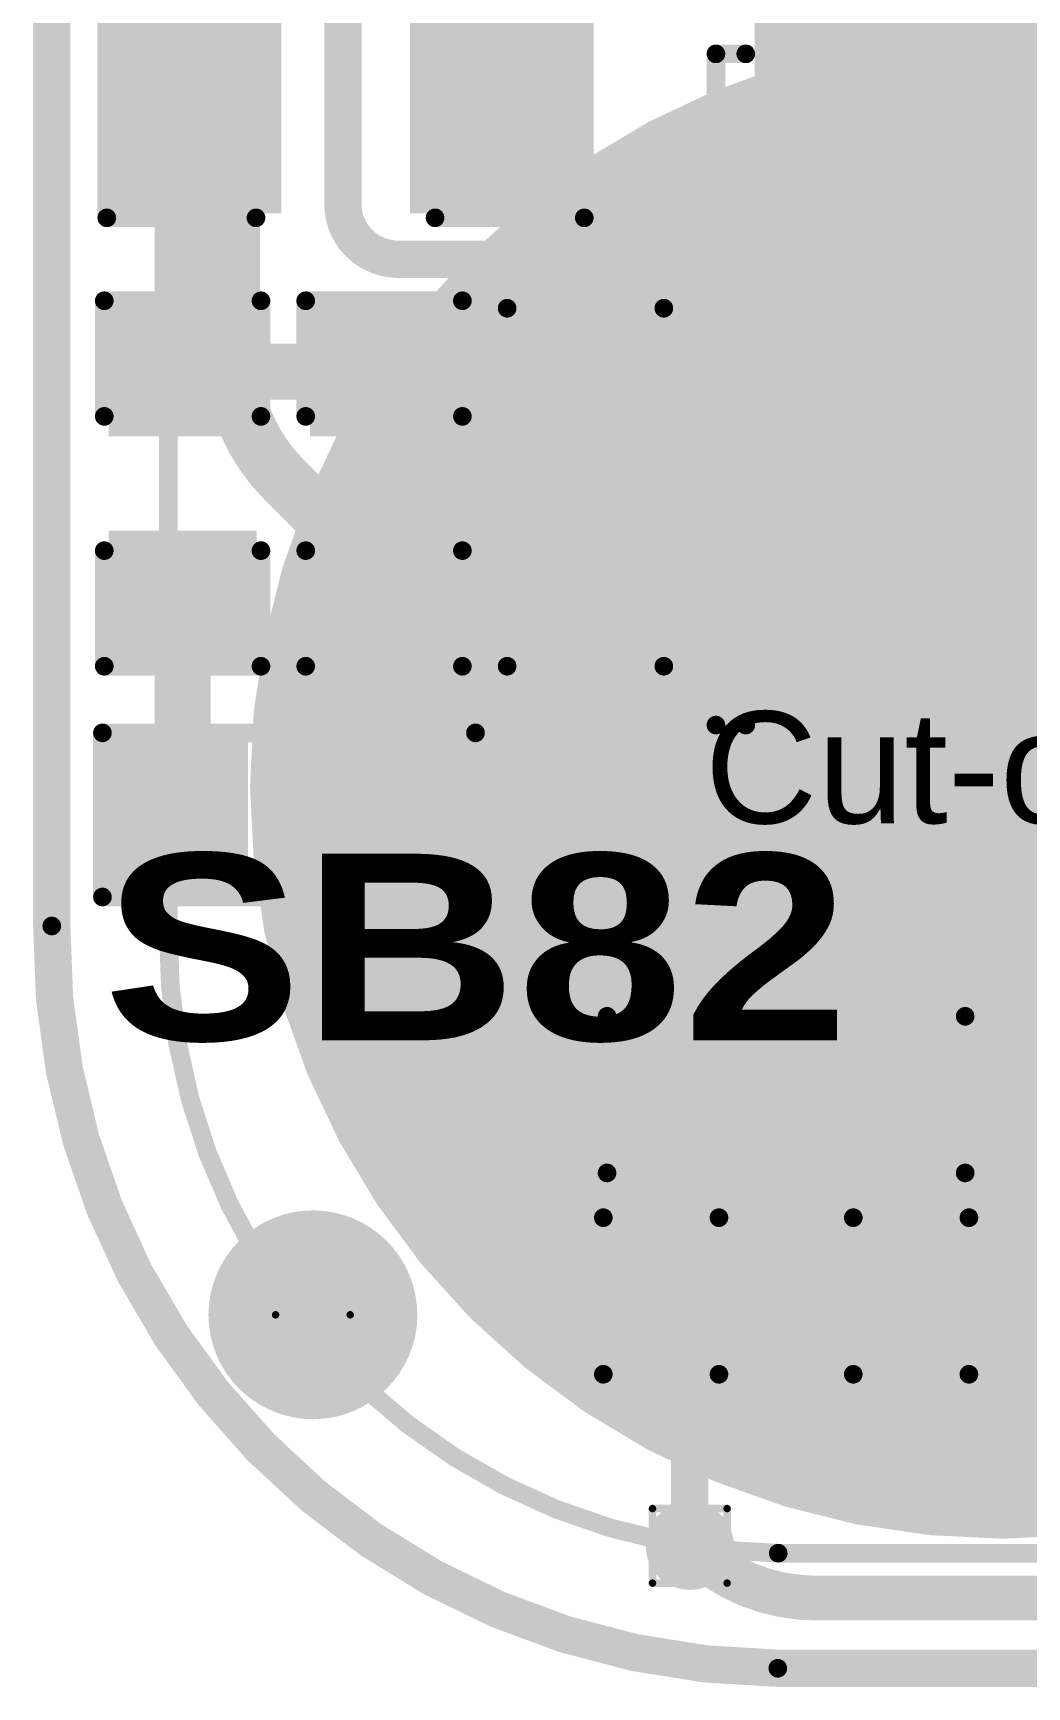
# Model space of a CAD drawing. Header units: inches. Extents: x 3 to 457, y -41 to 239.
# Drawn here: x 11.67 to 18.44, y -2.87 to 8.4 of the extents above; entities that cross this region are included whole.
import ezdxf

# ---------------------------------------------------------------- set-up
doc = ezdxf.new("R2010")
doc.units = ezdxf.units.IN
for name, color, linetype in [('Board Outline', 216, 'Continuous'), ('Bottom Layer', 5, 'Continuous'), ('Bottom Overlay', 54, 'Continuous'), ('Bottom Paste', 16, 'Continuous'), ('Bottom Solder', 6, 'Continuous'), ('Dimension', 6, 'Continuous'), ('Drill Drawing', 1, 'Continuous'), ('Fabrication', 76, 'Continuous'), ('Pad Holes', 156, 'Continuous'), ('Top Layer', 1, 'Continuous'), ('Top Overlay', 2, 'Continuous'), ('Top Paste', 8, 'Continuous'), ('Top Solder', 216, 'Continuous'), ('Via Holes', 16, 'Continuous')]:
    doc.layers.add(name, color=color, linetype=linetype)
doc.styles.add('Arial', font='', dxfattribs={"height": 0.2})
doc.styles.add('Arial Black_Bold', font='', dxfattribs={"height": 0.2})
doc.styles.get('Arial').set_extended_font_data('Arial')
doc.styles.get('Arial Black_Bold').set_extended_font_data('Arial Black', bold=True)

# ---------------------------------------------------------------- blocks, each defined once
blk = doc.blocks.new('TSSOP_14_21')
at = {"layer": 'Top Layer'}
for points in [[(-3.649999049999999, 2.17500073), (-2.14999951, 2.17500073), (-2.14999951, 1.72500163), (-3.649999049999999, 1.72500163)], [(2.15000205, 2.17500073), (3.65000159, 2.17500073), (3.65000159, 1.72500163), (2.15000205, 1.72500163)], [(-3.649999049999999, 1.52499949), (-2.14999951, 1.52499949), (-2.14999951, 1.07500039), (-3.649999049999999, 1.07500039)], [(2.15000205, 1.52500203), (3.65000159, 1.52500203), (3.65000159, 1.07500293), (2.15000205, 1.07500293)], [(-3.649999049999999, 0.8750007900000001), (-2.14999951, 0.8750007900000001), (-2.14999951, 0.42500169), (-3.649999049999999, 0.42500169)], [(2.15000205, 0.8750007900000001), (3.65000159, 0.8750007900000001), (3.65000159, 0.42500169), (2.15000205, 0.42500169)], [(-3.649999049999999, 0.22499955), (-2.14999951, 0.22499955), (-2.14999951, -0.22499955), (-3.649999049999999, -0.22499955)], [(2.15000205, 0.22500209), (3.65000159, 0.22500209), (3.65000159, -0.22499701), (2.15000205, -0.22499701)], [(-3.649999049999999, -0.42499915), (-2.14999951, -0.42499915), (-2.14999951, -0.87499825), (-3.649999049999999, -0.87499825)], [(2.15000205, -0.42499915), (3.65000159, -0.42499915), (3.65000159, -0.87499825), (2.15000205, -0.87499825)], [(-3.649999049999999, -1.07500039), (-2.14999951, -1.07500039), (-2.14999951, -1.52499949), (-3.649999049999999, -1.52499949)], [(2.15000205, -1.07499785), (3.65000159, -1.07499785), (3.65000159, -1.52499695), (2.15000205, -1.52499695)], [(-3.649999049999999, -1.72499909), (-2.14999951, -1.72499909), (-2.14999951, -2.17499819), (-3.649999049999999, -2.17499819)], [(2.15000205, -1.72499909), (3.65000159, -1.72499909), (3.65000159, -2.17499819), (2.15000205, -2.17499819)]]:
    blk.add_hatch(color=1, dxfattribs=at).paths.add_polyline_path(points)
at = {"layer": 'Top Overlay'}
blk.add_hatch(color=2, dxfattribs=at).paths.add_polyline_path([(-2.00408286, 1.72720508), (-1.72468286, 1.72720508), (-1.72468286, 2.18440508), (-2.00408286, 2.18440508)])
at = {"layer": 'Top Paste'}
for points in [[(-3.649999049999999, 2.17500073), (-2.14999951, 2.17500073), (-2.14999951, 1.72500163), (-3.649999049999999, 1.72500163)], [(2.15000205, 2.17500073), (3.65000159, 2.17500073), (3.65000159, 1.72500163), (2.15000205, 1.72500163)], [(-3.649999049999999, 1.52499949), (-2.14999951, 1.52499949), (-2.14999951, 1.07500039), (-3.649999049999999, 1.07500039)], [(2.15000205, 1.52500203), (3.65000159, 1.52500203), (3.65000159, 1.07500293), (2.15000205, 1.07500293)], [(-3.649999049999999, 0.8750007900000001), (-2.14999951, 0.8750007900000001), (-2.14999951, 0.42500169), (-3.649999049999999, 0.42500169)], [(2.15000205, 0.8750007900000001), (3.65000159, 0.8750007900000001), (3.65000159, 0.42500169), (2.15000205, 0.42500169)], [(-3.649999049999999, 0.22499955), (-2.14999951, 0.22499955), (-2.14999951, -0.22499955), (-3.649999049999999, -0.22499955)], [(2.15000205, 0.22500209), (3.65000159, 0.22500209), (3.65000159, -0.22499701), (2.15000205, -0.22499701)], [(-3.649999049999999, -0.42499915), (-2.14999951, -0.42499915), (-2.14999951, -0.87499825), (-3.649999049999999, -0.87499825)], [(2.15000205, -0.42499915), (3.65000159, -0.42499915), (3.65000159, -0.87499825), (2.15000205, -0.87499825)], [(-3.649999049999999, -1.07500039), (-2.14999951, -1.07500039), (-2.14999951, -1.52499949), (-3.649999049999999, -1.52499949)], [(2.15000205, -1.07499785), (3.65000159, -1.07499785), (3.65000159, -1.52499695), (2.15000205, -1.52499695)], [(-3.649999049999999, -1.72499909), (-2.14999951, -1.72499909), (-2.14999951, -2.17499819), (-3.649999049999999, -2.17499819)], [(2.15000205, -1.72499909), (3.65000159, -1.72499909), (3.65000159, -2.17499819), (2.15000205, -2.17499819)]]:
    blk.add_hatch(color=8, dxfattribs=at).paths.add_polyline_path(points)
at = {"layer": 'Top Solder'}
for points in [[(-3.751599049999999, 2.27660073), (-2.04839951, 2.27660073), (-2.04839951, 1.62340163), (-3.751599049999999, 1.62340163)], [(2.04840205, 2.27660073), (3.751601589999999, 2.27660073), (3.751601589999999, 1.62340163), (2.04840205, 1.62340163)], [(-3.751599049999999, 1.62659949), (-2.04839951, 1.62659949), (-2.04839951, 0.9734003899999999), (-3.751599049999999, 0.9734003899999999)], [(2.04840205, 1.62660203), (3.751601589999999, 1.62660203), (3.751601589999999, 0.97340293), (2.04840205, 0.97340293)], [(-3.751599049999999, 0.9766007899999999), (-2.04839951, 0.9766007899999999), (-2.04839951, 0.32340169), (-3.751599049999999, 0.32340169)], [(2.04840205, 0.9766007899999999), (3.751601589999999, 0.9766007899999999), (3.751601589999999, 0.32340169), (2.04840205, 0.32340169)], [(-3.751599049999999, 0.32659955), (-2.04839951, 0.32659955), (-2.04839951, -0.32659955), (-3.751599049999999, -0.32659955)], [(2.04840205, 0.32660209), (3.751601589999999, 0.32660209), (3.751601589999999, -0.32659701), (2.04840205, -0.32659701)], [(-3.751599049999999, -0.32339915), (-2.04839951, -0.32339915), (-2.04839951, -0.9765982499999999), (-3.751599049999999, -0.9765982499999999)], [(2.04840205, -0.32339915), (3.751601589999999, -0.32339915), (3.751601589999999, -0.9765982499999999), (2.04840205, -0.9765982499999999)], [(-3.751599049999999, -0.9734003899999999), (-2.04839951, -0.9734003899999999), (-2.04839951, -1.62659949), (-3.751599049999999, -1.62659949)], [(2.04840205, -0.97339785), (3.751601589999999, -0.97339785), (3.751601589999999, -1.62659695), (2.04840205, -1.62659695)], [(-3.751599049999999, -1.62339909), (-2.04839951, -1.62339909), (-2.04839951, -2.27659819), (-3.751599049999999, -2.27659819)], [(2.04840205, -1.62339909), (3.751601589999999, -1.62339909), (3.751601589999999, -2.27659819), (2.04840205, -2.27659819)]]:
    blk.add_hatch(color=216, dxfattribs=at).paths.add_polyline_path(points)
at = {"layer": 'Top Overlay'}
for points in [[(-2.28400102, 2.3368, 0.127, 0.127, 0), (-2.28400102, 2.54, 0.127, 0.127, 0)], [(2.28800152, 2.54, 0.127, 0.127, 0), (-2.28400102, 2.54, 0.127, 0.127, 0)], [(2.28800152, 2.3368, 0.127, 0.127, 0), (2.28800152, 2.54, 0.127, 0.127, 0)], [(-4.01120102, 1.8288, 0.1999996, 0.1999996, 0), (-4.01120102, 2.0828, 0.1999996, 0.1999996, 0)], [(-3.88420102, 1.9558, 0.1999996, 0.1999996, 0), (-4.01120102, 2.0828, 0.1999996, 0.1999996, 0)], [(-4.01120102, 1.8288, 0.1999996, 0.1999996, 0), (-3.88420102, 1.9558, 0.1999996, 0.1999996, 0)], [(-2.28400102, -2.53999746, 0.127, 0.127, 0), (-2.28400102, -2.33679746, 0.127, 0.127, 0)], [(2.28800152, -2.53999746, 0.127, 0.127, 0), (2.28800152, -2.33679746, 0.127, 0.127, 0)], [(2.28800152, -2.53999746, 0.127, 0.127, 0), (-2.28400102, -2.53999746, 0.127, 0.127, 0)]]:
    blk.add_lwpolyline(points, format="xyseb", dxfattribs=at)
for points in [[(-2.31575102, 2.54, 0.0635, 0.0635, 1), (-2.25225102, 2.54, 0.0635, 0.0635, 1)], [(-2.31575102, 2.54, 0.0635, 0.0635, 1), (-2.25225102, 2.54, 0.0635, 0.0635, 1)], [(2.25625152, 2.54, 0.0635, 0.0635, 1), (2.31975152, 2.54, 0.0635, 0.0635, 1)], [(2.25625152, 2.54, 0.0635, 0.0635, 1), (2.31975152, 2.54, 0.0635, 0.0635, 1)], [(-2.31575102, 2.3368, 0.0635, 0.0635, 1), (-2.25225102, 2.3368, 0.0635, 0.0635, 1)], [(2.25625152, 2.3368, 0.0635, 0.0635, 1), (2.31975152, 2.3368, 0.0635, 0.0635, 1)], [(-4.06120092, 2.0828, 0.0999998, 0.0999998, 1), (-3.96120112, 2.0828, 0.0999998, 0.0999998, 1)], [(-4.06120092, 2.0828, 0.0999998, 0.0999998, 1), (-3.96120112, 2.0828, 0.0999998, 0.0999998, 1)], [(-3.934200919999999, 1.9558, 0.0999998, 0.0999998, 1), (-3.83420112, 1.9558, 0.0999998, 0.0999998, 1)], [(-3.934200919999999, 1.9558, 0.0999998, 0.0999998, 1), (-3.83420112, 1.9558, 0.0999998, 0.0999998, 1)], [(-4.06120092, 1.8288, 0.0999998, 0.0999998, 1), (-3.96120112, 1.8288, 0.0999998, 0.0999998, 1)], [(-4.06120092, 1.8288, 0.0999998, 0.0999998, 1), (-3.96120112, 1.8288, 0.0999998, 0.0999998, 1)], [(-2.31575102, -2.33679746, 0.0635, 0.0635, 1), (-2.25225102, -2.33679746, 0.0635, 0.0635, 1)], [(2.25625152, -2.33679746, 0.0635, 0.0635, 1), (2.31975152, -2.33679746, 0.0635, 0.0635, 1)], [(-2.31575102, -2.53999746, 0.0635, 0.0635, 1), (-2.25225102, -2.53999746, 0.0635, 0.0635, 1)], [(-2.31575102, -2.53999746, 0.0635, 0.0635, 1), (-2.25225102, -2.53999746, 0.0635, 0.0635, 1)], [(2.25625152, -2.53999746, 0.0635, 0.0635, 1), (2.31975152, -2.53999746, 0.0635, 0.0635, 1)], [(2.25625152, -2.53999746, 0.0635, 0.0635, 1), (2.31975152, -2.53999746, 0.0635, 0.0635, 1)]]:
    blk.add_lwpolyline(points, format="xyseb", close=True, dxfattribs=at)
blk = doc.blocks.new('S______B______24')
at = {"layer": 'Top Layer'}
for points in [[(-1.143, -0.4445), (-1.143, 0.4445), (-0.3809999999999999, 0.4445), (-0.3809999999999999, -0.4445)], [(0.3809999999999999, -0.4445), (0.3809999999999999, 0.4445), (1.143, 0.4445), (1.143, -0.4445)]]:
    blk.add_hatch(color=1, dxfattribs=at).paths.add_polyline_path(points)
at = {"layer": 'Top Paste'}
for points in [[(-1.143, -0.4445), (-1.143, 0.4445), (-0.3809999999999999, 0.4445), (-0.3809999999999999, -0.4445)], [(0.3809999999999999, -0.4445), (0.3809999999999999, 0.4445), (1.143, 0.4445), (1.143, -0.4445)]]:
    blk.add_hatch(color=8, dxfattribs=at).paths.add_polyline_path(points)
at = {"layer": 'Top Solder'}
for points in [[(-1.2446, -0.5460999999999999), (-1.2446, 0.5460999999999999), (-0.2794, 0.5460999999999999), (-0.2794, -0.5460999999999999)], [(0.2794, -0.5460999999999999), (0.2794, 0.5460999999999999), (1.2446, 0.5460999999999999), (1.2446, -0.5460999999999999)]]:
    blk.add_hatch(color=216, dxfattribs=at).paths.add_polyline_path(points)
at = {"layer": 'Top Overlay'}
for points in [[(-1.27, -0.5588, 0.127, 0.127, 0), (-1.27, 0.5588, 0.127, 0.127, 0)], [(-1.27, 0.5588, 0.127, 0.127, 0), (1.27, 0.5588, 0.127, 0.127, 0)], [(1.27, -0.5588, 0.127, 0.127, 0), (1.27, 0.5588, 0.127, 0.127, 0)], [(-1.27, -0.5588, 0.127, 0.127, 0), (1.27, -0.5588, 0.127, 0.127, 0)]]:
    blk.add_lwpolyline(points, format="xyseb", dxfattribs=at)
for points in [[(-1.30175, 0.5588, 0.0635, 0.0635, 1), (-1.23825, 0.5588, 0.0635, 0.0635, 1)], [(-1.30175, 0.5588, 0.0635, 0.0635, 1), (-1.23825, 0.5588, 0.0635, 0.0635, 1)], [(1.23825, 0.5588, 0.0635, 0.0635, 1), (1.30175, 0.5588, 0.0635, 0.0635, 1)], [(1.23825, 0.5588, 0.0635, 0.0635, 1), (1.30175, 0.5588, 0.0635, 0.0635, 1)], [(-1.30175, -0.5588, 0.0635, 0.0635, 1), (-1.23825, -0.5588, 0.0635, 0.0635, 1)], [(-1.30175, -0.5588, 0.0635, 0.0635, 1), (-1.23825, -0.5588, 0.0635, 0.0635, 1)], [(1.23825, -0.5588, 0.0635, 0.0635, 1), (1.30175, -0.5588, 0.0635, 0.0635, 1)], [(1.23825, -0.5588, 0.0635, 0.0635, 1), (1.30175, -0.5588, 0.0635, 0.0635, 1)]]:
    blk.add_lwpolyline(points, format="xyseb", close=True, dxfattribs=at)
blk = doc.blocks.new('R___0603_34')
at = {"layer": 'Top Layer'}
for points in [[(-0.3809999999999999, 0.4445), (-0.3809999999999999, -0.4445), (-1.143, -0.4445), (-1.143, 0.4445)], [(1.143, 0.4445), (1.143, -0.4445), (0.3809999999999999, -0.4445), (0.3809999999999999, 0.4445)]]:
    blk.add_hatch(color=1, dxfattribs=at).paths.add_polyline_path(points)
at = {"layer": 'Top Paste'}
for points in [[(-0.3809999999999999, 0.4445), (-0.3809999999999999, -0.4445), (-1.143, -0.4445), (-1.143, 0.4445)], [(1.143, 0.4445), (1.143, -0.4445), (0.3809999999999999, -0.4445), (0.3809999999999999, 0.4445)]]:
    blk.add_hatch(color=8, dxfattribs=at).paths.add_polyline_path(points)
at = {"layer": 'Top Solder'}
for points in [[(-0.2794, 0.5460999999999999), (-0.2794, -0.5460999999999999), (-1.2446, -0.5460999999999999), (-1.2446, 0.5460999999999999)], [(1.2446, 0.5460999999999999), (1.2446, -0.5460999999999999), (0.2794, -0.5460999999999999), (0.2794, 0.5460999999999999)]]:
    blk.add_hatch(color=216, dxfattribs=at).paths.add_polyline_path(points)
at = {"layer": 'Top Overlay'}
for points in [[(1.2192, 0.5334, 0.127, 0.127, 0), (-1.2192, 0.5334, 0.127, 0.127, 0)], [(-1.2192, 0.5334, 0.127, 0.127, 0), (-1.2192, -0.5334, 0.127, 0.127, 0)], [(1.2192, 0.5334, 0.127, 0.127, 0), (1.2192, -0.5334, 0.127, 0.127, 0)], [(1.2192, -0.5334, 0.127, 0.127, 0), (-1.2192, -0.5334, 0.127, 0.127, 0)]]:
    blk.add_lwpolyline(points, format="xyseb", dxfattribs=at)
for points in [[(-1.25095, 0.5334, 0.0635, 0.0635, 1), (-1.18745, 0.5334, 0.0635, 0.0635, 1)], [(-1.25095, 0.5334, 0.0635, 0.0635, 1), (-1.18745, 0.5334, 0.0635, 0.0635, 1)], [(1.18745, 0.5334, 0.0635, 0.0635, 1), (1.25095, 0.5334, 0.0635, 0.0635, 1)], [(1.18745, 0.5334, 0.0635, 0.0635, 1), (1.25095, 0.5334, 0.0635, 0.0635, 1)], [(-1.25095, -0.5334, 0.0635, 0.0635, 1), (-1.18745, -0.5334, 0.0635, 0.0635, 1)], [(-1.25095, -0.5334, 0.0635, 0.0635, 1), (-1.18745, -0.5334, 0.0635, 0.0635, 1)], [(1.18745, -0.5334, 0.0635, 0.0635, 1), (1.25095, -0.5334, 0.0635, 0.0635, 1)], [(1.18745, -0.5334, 0.0635, 0.0635, 1), (1.25095, -0.5334, 0.0635, 0.0635, 1)]]:
    blk.add_lwpolyline(points, format="xyseb", close=True, dxfattribs=at)
blk = doc.blocks.new('R___0603_35')
at = {"layer": 'Top Layer'}
for points in [[(-0.3809999999999999, 0.4445), (-0.3809999999999999, -0.4445), (-1.143, -0.4445), (-1.143, 0.4445)], [(1.143, 0.4445), (1.143, -0.4445), (0.3809999999999999, -0.4445), (0.3809999999999999, 0.4445)]]:
    blk.add_hatch(color=1, dxfattribs=at).paths.add_polyline_path(points)
at = {"layer": 'Top Paste'}
for points in [[(-0.3809999999999999, 0.4445), (-0.3809999999999999, -0.4445), (-1.143, -0.4445), (-1.143, 0.4445)], [(1.143, 0.4445), (1.143, -0.4445), (0.3809999999999999, -0.4445), (0.3809999999999999, 0.4445)]]:
    blk.add_hatch(color=8, dxfattribs=at).paths.add_polyline_path(points)
at = {"layer": 'Top Solder'}
for points in [[(-0.2794, 0.5460999999999999), (-0.2794, -0.5460999999999999), (-1.2446, -0.5460999999999999), (-1.2446, 0.5460999999999999)], [(1.2446, 0.5460999999999999), (1.2446, -0.5460999999999999), (0.2794, -0.5460999999999999), (0.2794, 0.5460999999999999)]]:
    blk.add_hatch(color=216, dxfattribs=at).paths.add_polyline_path(points)
at = {"layer": 'Top Overlay'}
for points in [[(1.2192, 0.5334, 0.127, 0.127, 0), (-1.2192, 0.5334, 0.127, 0.127, 0)], [(-1.2192, -0.5334, 0.127, 0.127, 0), (-1.2192, 0.5334, 0.127, 0.127, 0)], [(1.2192, -0.5334, 0.127, 0.127, 0), (1.2192, 0.5334, 0.127, 0.127, 0)], [(1.2192, -0.5334, 0.127, 0.127, 0), (-1.2192, -0.5334, 0.127, 0.127, 0)]]:
    blk.add_lwpolyline(points, format="xyseb", dxfattribs=at)
for points in [[(-1.25095, 0.5334, 0.0635, 0.0635, 1), (-1.18745, 0.5334, 0.0635, 0.0635, 1)], [(-1.25095, 0.5334, 0.0635, 0.0635, 1), (-1.18745, 0.5334, 0.0635, 0.0635, 1)], [(1.18745, 0.5334, 0.0635, 0.0635, 1), (1.25095, 0.5334, 0.0635, 0.0635, 1)], [(1.18745, 0.5334, 0.0635, 0.0635, 1), (1.25095, 0.5334, 0.0635, 0.0635, 1)], [(-1.25095, -0.5334, 0.0635, 0.0635, 1), (-1.18745, -0.5334, 0.0635, 0.0635, 1)], [(-1.25095, -0.5334, 0.0635, 0.0635, 1), (-1.18745, -0.5334, 0.0635, 0.0635, 1)], [(1.18745, -0.5334, 0.0635, 0.0635, 1), (1.25095, -0.5334, 0.0635, 0.0635, 1)], [(1.18745, -0.5334, 0.0635, 0.0635, 1), (1.25095, -0.5334, 0.0635, 0.0635, 1)]]:
    blk.add_lwpolyline(points, format="xyseb", close=True, dxfattribs=at)
blk = doc.blocks.new('SEMG_PAD_B_56')
at = {"layer": 'Bottom Layer'}
h = blk.add_hatch(color=5, dxfattribs=at)
edge = h.paths.add_edge_path()
edge.add_arc((-2.794e-05, 9.987183479999999), 5.00000016, 0, 360)
at = {"layer": 'Bottom Paste'}
h = blk.add_hatch(color=16, dxfattribs=at)
edge = h.paths.add_edge_path()
edge.add_arc((-2.794e-05, 9.987183479999999), 5.00000016, 0, 360)
at = {"layer": 'Bottom Solder'}
h = blk.add_hatch(color=6, dxfattribs=at)
edge = h.paths.add_edge_path()
edge.add_arc((-2.794e-05, 9.987183479999999), 5.10160016, 0, 360)
at = {"layer": 'Bottom Overlay'}
for points in [[(1.53071576, 15.21263404, 0.127, 0.127, 0), (-1.53065988, 15.21263404, 0.127, 0.127, 0)], [(1.53071576, 15.21263404, 0.127, 0.127, -0.4142135623730968), (5.683262699999999, 10.96571086, 0.127, 0.127, 0)], [(5.683262699999999, 10.96579468, 0.127, 0.127, 0), (5.683262699999999, -10.96562958, 0.127, 0.127, 0)]]:
    blk.add_lwpolyline(points, format="xyseb", dxfattribs=at)
for points in [[(1.49896576, 15.21263404, 0.0635, 0.0635, 1), (1.56246576, 15.21263404, 0.0635, 0.0635, 1)], [(1.49896576, 15.21263404, 0.0635, 0.0635, 1), (1.56246576, 15.21263404, 0.0635, 0.0635, 1)], [(5.6515127, 10.96579468, 0.0635, 0.0635, 1), (5.715012699999999, 10.96579468, 0.0635, 0.0635, 1)], [(5.6515127, 10.96571086, 0.0635, 0.0635, 1), (5.715012699999999, 10.96571086, 0.0635, 0.0635, 1)]]:
    blk.add_lwpolyline(points, format="xyseb", close=True, dxfattribs=at)
blk = doc.blocks.new('C___0805_63')
at = {"layer": 'Top Layer'}
for points in [[(-1.524, 0.7619999999999999), (-0.508, 0.7619999999999999), (-0.508, -0.7619999999999999), (-1.524, -0.7619999999999999)], [(0.508, 0.7619999999999999), (1.524, 0.7619999999999999), (1.524, -0.7619999999999999), (0.508, -0.7619999999999999)]]:
    blk.add_hatch(color=1, dxfattribs=at).paths.add_polyline_path(points)
at = {"layer": 'Top Paste'}
for points in [[(-1.524, 0.7619999999999999), (-0.508, 0.7619999999999999), (-0.508, -0.7619999999999999), (-1.524, -0.7619999999999999)], [(0.508, 0.7619999999999999), (1.524, 0.7619999999999999), (1.524, -0.7619999999999999), (0.508, -0.7619999999999999)]]:
    blk.add_hatch(color=8, dxfattribs=at).paths.add_polyline_path(points)
at = {"layer": 'Top Solder'}
for points in [[(-1.59399986, 0.8319998599999999), (-0.4380001399999999, 0.8319998599999999), (-0.4380001399999999, -0.8319998599999999), (-1.59399986, -0.8319998599999999)], [(0.4380001399999999, 0.8319998599999999), (1.59399986, 0.8319998599999999), (1.59399986, -0.8319998599999999), (0.4380001399999999, -0.8319998599999999)]]:
    blk.add_hatch(color=216, dxfattribs=at).paths.add_polyline_path(points)
at = {"layer": 'Top Overlay'}
for points in [[(-1.6256, 0.8636, 0.127, 0.127, 0), (-1.6256, -0.8636, 0.127, 0.127, 0)], [(-0.6096, 0.8636, 0.127, 0.127, 0), (-1.6256, 0.8636, 0.127, 0.127, 0)], [(1.6256, 0.8636, 0.127, 0.127, 0), (0.6096, 0.8636, 0.127, 0.127, 0)], [(1.6256, 0.8636, 0.127, 0.127, 0), (1.6256, -0.8636, 0.127, 0.127, 0)], [(-0.6096, -0.8636, 0.127, 0.127, 0), (-1.6256, -0.8636, 0.127, 0.127, 0)], [(1.6256, -0.8636, 0.127, 0.127, 0), (0.6096, -0.8636, 0.127, 0.127, 0)]]:
    blk.add_lwpolyline(points, format="xyseb", dxfattribs=at)
for points in [[(-1.65735, 0.8636, 0.0635, 0.0635, 1), (-1.59385, 0.8636, 0.0635, 0.0635, 1)], [(-1.65735, 0.8636, 0.0635, 0.0635, 1), (-1.59385, 0.8636, 0.0635, 0.0635, 1)], [(-0.64135, 0.8636, 0.0635, 0.0635, 1), (-0.57785, 0.8636, 0.0635, 0.0635, 1)], [(0.57785, 0.8636, 0.0635, 0.0635, 1), (0.64135, 0.8636, 0.0635, 0.0635, 1)], [(1.59385, 0.8636, 0.0635, 0.0635, 1), (1.65735, 0.8636, 0.0635, 0.0635, 1)], [(1.59385, 0.8636, 0.0635, 0.0635, 1), (1.65735, 0.8636, 0.0635, 0.0635, 1)], [(-1.65735, -0.8636, 0.0635, 0.0635, 1), (-1.59385, -0.8636, 0.0635, 0.0635, 1)], [(-1.65735, -0.8636, 0.0635, 0.0635, 1), (-1.59385, -0.8636, 0.0635, 0.0635, 1)], [(-0.64135, -0.8636, 0.0635, 0.0635, 1), (-0.57785, -0.8636, 0.0635, 0.0635, 1)], [(0.57785, -0.8636, 0.0635, 0.0635, 1), (0.64135, -0.8636, 0.0635, 0.0635, 1)], [(1.59385, -0.8636, 0.0635, 0.0635, 1), (1.65735, -0.8636, 0.0635, 0.0635, 1)], [(1.59385, -0.8636, 0.0635, 0.0635, 1), (1.65735, -0.8636, 0.0635, 0.0635, 1)]]:
    blk.add_lwpolyline(points, format="xyseb", close=True, dxfattribs=at)
blk = doc.blocks.new('C___0603_64')
at = {"layer": 'Top Layer'}
for points in [[(-0.3809999999999999, 0.4445), (-0.3810000000000001, -0.4445), (-1.143, -0.4445), (-1.143, 0.4445)], [(1.143, 0.4445), (1.143, -0.4445), (0.3809999999999999, -0.4445), (0.3810000000000001, 0.4445)]]:
    blk.add_hatch(color=1, dxfattribs=at).paths.add_polyline_path(points)
at = {"layer": 'Top Paste'}
for points in [[(-0.3809999999999999, 0.4445), (-0.3810000000000001, -0.4445), (-1.143, -0.4445), (-1.143, 0.4445)], [(1.143, 0.4445), (1.143, -0.4445), (0.3809999999999999, -0.4445), (0.3810000000000001, 0.4445)]]:
    blk.add_hatch(color=8, dxfattribs=at).paths.add_polyline_path(points)
at = {"layer": 'Top Solder'}
for points in [[(-0.3210001199999999, 0.5044998799999999), (-0.3210001200000001, -0.50449988), (-1.20299988, -0.5044998799999999), (-1.20299988, 0.50449988)], [(1.20299988, 0.5044998799999999), (1.20299988, -0.50449988), (0.3210001199999999, -0.5044998799999999), (0.3210001200000001, 0.50449988)]]:
    blk.add_hatch(color=216, dxfattribs=at).paths.add_polyline_path(points)
at = {"layer": 'Top Overlay'}
for points in [[(-1.2446, 0.5334, 0.127, 0.127, 0), (-0.4571999999999999, 0.5334, 0.127, 0.127, 0)], [(-1.2446, -0.5334, 0.127, 0.127, 0), (-1.2446, 0.5334, 0.127, 0.127, 0)], [(0.4571999999999999, 0.5334, 0.127, 0.127, 0), (1.2446, 0.5334, 0.127, 0.127, 0)], [(1.2446, -0.5334, 0.127, 0.127, 0), (1.2446, 0.5334, 0.127, 0.127, 0)], [(-1.2446, -0.5334, 0.127, 0.127, 0), (-0.4571999999999999, -0.5334, 0.127, 0.127, 0)], [(0.4571999999999999, -0.5334, 0.127, 0.127, 0), (1.2446, -0.5334, 0.127, 0.127, 0)]]:
    blk.add_lwpolyline(points, format="xyseb", dxfattribs=at)
for points in [[(-1.27635, 0.5334, 0.0635, 0.0635, 1), (-1.21285, 0.5334, 0.0635, 0.0635, 1)], [(-1.27635, 0.5334, 0.0635, 0.0635, 1), (-1.21285, 0.5334, 0.0635, 0.0635, 1)], [(-0.4889499999999999, 0.5334, 0.0635, 0.0635, 1), (-0.42545, 0.5334, 0.0635, 0.0635, 1)], [(0.42545, 0.5334, 0.0635, 0.0635, 1), (0.4889499999999999, 0.5334, 0.0635, 0.0635, 1)], [(1.21285, 0.5334, 0.0635, 0.0635, 1), (1.27635, 0.5334, 0.0635, 0.0635, 1)], [(1.21285, 0.5334, 0.0635, 0.0635, 1), (1.27635, 0.5334, 0.0635, 0.0635, 1)], [(-1.27635, -0.5334, 0.0635, 0.0635, 1), (-1.21285, -0.5334, 0.0635, 0.0635, 1)], [(-1.27635, -0.5334, 0.0635, 0.0635, 1), (-1.21285, -0.5334, 0.0635, 0.0635, 1)], [(-0.4889499999999999, -0.5334, 0.0635, 0.0635, 1), (-0.42545, -0.5334, 0.0635, 0.0635, 1)], [(0.42545, -0.5334, 0.0635, 0.0635, 1), (0.4889499999999999, -0.5334, 0.0635, 0.0635, 1)], [(1.21285, -0.5334, 0.0635, 0.0635, 1), (1.27635, -0.5334, 0.0635, 0.0635, 1)], [(1.21285, -0.5334, 0.0635, 0.0635, 1), (1.27635, -0.5334, 0.0635, 0.0635, 1)]]:
    blk.add_lwpolyline(points, format="xyseb", close=True, dxfattribs=at)
blk = doc.blocks.new('C___0603_65')
at = {"layer": 'Top Layer'}
for points in [[(-0.3809999999999999, 0.4445), (-0.3809999999999999, -0.4445), (-1.143, -0.4445), (-1.143, 0.4445)], [(1.143, 0.4445), (1.143, -0.4445), (0.3809999999999999, -0.4445), (0.3809999999999999, 0.4445)]]:
    blk.add_hatch(color=1, dxfattribs=at).paths.add_polyline_path(points)
at = {"layer": 'Top Paste'}
for points in [[(-0.3809999999999999, 0.4445), (-0.3809999999999999, -0.4445), (-1.143, -0.4445), (-1.143, 0.4445)], [(1.143, 0.4445), (1.143, -0.4445), (0.3809999999999999, -0.4445), (0.3809999999999999, 0.4445)]]:
    blk.add_hatch(color=8, dxfattribs=at).paths.add_polyline_path(points)
at = {"layer": 'Top Solder'}
for points in [[(-0.3210001199999999, 0.50449988), (-0.3210001199999999, -0.50449988), (-1.20299988, -0.50449988), (-1.20299988, 0.50449988)], [(1.20299988, 0.50449988), (1.20299988, -0.50449988), (0.3210001199999999, -0.50449988), (0.3210001199999999, 0.50449988)]]:
    blk.add_hatch(color=216, dxfattribs=at).paths.add_polyline_path(points)
at = {"layer": 'Top Overlay'}
for points in [[(-0.4571999999999999, 0.5334, 0.127, 0.127, 0), (-1.2446, 0.5334, 0.127, 0.127, 0)], [(-1.2446, -0.5334, 0.127, 0.127, 0), (-1.2446, 0.5334, 0.127, 0.127, 0)], [(1.2446, 0.5334, 0.127, 0.127, 0), (0.4571999999999999, 0.5334, 0.127, 0.127, 0)], [(1.2446, -0.5334, 0.127, 0.127, 0), (1.2446, 0.5334, 0.127, 0.127, 0)], [(-0.4571999999999999, -0.5334, 0.127, 0.127, 0), (-1.2446, -0.5334, 0.127, 0.127, 0)], [(1.2446, -0.5334, 0.127, 0.127, 0), (0.4571999999999999, -0.5334, 0.127, 0.127, 0)]]:
    blk.add_lwpolyline(points, format="xyseb", dxfattribs=at)
for points in [[(-1.27635, 0.5334, 0.0635, 0.0635, 1), (-1.21285, 0.5334, 0.0635, 0.0635, 1)], [(-1.27635, 0.5334, 0.0635, 0.0635, 1), (-1.21285, 0.5334, 0.0635, 0.0635, 1)], [(-0.4889499999999999, 0.5334, 0.0635, 0.0635, 1), (-0.42545, 0.5334, 0.0635, 0.0635, 1)], [(0.42545, 0.5334, 0.0635, 0.0635, 1), (0.4889499999999999, 0.5334, 0.0635, 0.0635, 1)], [(1.21285, 0.5334, 0.0635, 0.0635, 1), (1.27635, 0.5334, 0.0635, 0.0635, 1)], [(1.21285, 0.5334, 0.0635, 0.0635, 1), (1.27635, 0.5334, 0.0635, 0.0635, 1)], [(-1.27635, -0.5334, 0.0635, 0.0635, 1), (-1.21285, -0.5334, 0.0635, 0.0635, 1)], [(-1.27635, -0.5334, 0.0635, 0.0635, 1), (-1.21285, -0.5334, 0.0635, 0.0635, 1)], [(-0.4889499999999999, -0.5334, 0.0635, 0.0635, 1), (-0.42545, -0.5334, 0.0635, 0.0635, 1)], [(0.42545, -0.5334, 0.0635, 0.0635, 1), (0.4889499999999999, -0.5334, 0.0635, 0.0635, 1)], [(1.21285, -0.5334, 0.0635, 0.0635, 1), (1.27635, -0.5334, 0.0635, 0.0635, 1)], [(1.21285, -0.5334, 0.0635, 0.0635, 1), (1.27635, -0.5334, 0.0635, 0.0635, 1)]]:
    blk.add_lwpolyline(points, format="xyseb", close=True, dxfattribs=at)
blk = doc.blocks.new('C___0603_66')
at = {"layer": 'Top Layer'}
for points in [[(-0.3809999999999999, 0.4445), (-0.3809999999999999, -0.4445), (-1.143, -0.4445), (-1.143, 0.4445)], [(1.143, 0.4445), (1.143, -0.4445), (0.3809999999999999, -0.4445), (0.3809999999999999, 0.4445)]]:
    blk.add_hatch(color=1, dxfattribs=at).paths.add_polyline_path(points)
at = {"layer": 'Top Paste'}
for points in [[(-0.3809999999999999, 0.4445), (-0.3809999999999999, -0.4445), (-1.143, -0.4445), (-1.143, 0.4445)], [(1.143, 0.4445), (1.143, -0.4445), (0.3809999999999999, -0.4445), (0.3809999999999999, 0.4445)]]:
    blk.add_hatch(color=8, dxfattribs=at).paths.add_polyline_path(points)
at = {"layer": 'Top Solder'}
for points in [[(-0.3210001199999999, 0.50449988), (-0.3210001199999999, -0.50449988), (-1.20299988, -0.50449988), (-1.20299988, 0.50449988)], [(1.20299988, 0.50449988), (1.20299988, -0.50449988), (0.3210001199999999, -0.50449988), (0.3210001199999999, 0.50449988)]]:
    blk.add_hatch(color=216, dxfattribs=at).paths.add_polyline_path(points)
at = {"layer": 'Top Overlay'}
for points in [[(-0.4571999999999999, 0.5334, 0.127, 0.127, 0), (-1.2446, 0.5334, 0.127, 0.127, 0)], [(-1.2446, -0.5334, 0.127, 0.127, 0), (-1.2446, 0.5334, 0.127, 0.127, 0)], [(1.2446, 0.5334, 0.127, 0.127, 0), (0.4571999999999999, 0.5334, 0.127, 0.127, 0)], [(1.2446, -0.5334, 0.127, 0.127, 0), (1.2446, 0.5334, 0.127, 0.127, 0)], [(-0.4571999999999999, -0.5334, 0.127, 0.127, 0), (-1.2446, -0.5334, 0.127, 0.127, 0)], [(1.2446, -0.5334, 0.127, 0.127, 0), (0.4571999999999999, -0.5334, 0.127, 0.127, 0)]]:
    blk.add_lwpolyline(points, format="xyseb", dxfattribs=at)
for points in [[(-1.27635, 0.5334, 0.0635, 0.0635, 1), (-1.21285, 0.5334, 0.0635, 0.0635, 1)], [(-1.27635, 0.5334, 0.0635, 0.0635, 1), (-1.21285, 0.5334, 0.0635, 0.0635, 1)], [(-0.4889499999999999, 0.5334, 0.0635, 0.0635, 1), (-0.42545, 0.5334, 0.0635, 0.0635, 1)], [(0.42545, 0.5334, 0.0635, 0.0635, 1), (0.4889499999999999, 0.5334, 0.0635, 0.0635, 1)], [(1.21285, 0.5334, 0.0635, 0.0635, 1), (1.27635, 0.5334, 0.0635, 0.0635, 1)], [(1.21285, 0.5334, 0.0635, 0.0635, 1), (1.27635, 0.5334, 0.0635, 0.0635, 1)], [(-1.27635, -0.5334, 0.0635, 0.0635, 1), (-1.21285, -0.5334, 0.0635, 0.0635, 1)], [(-1.27635, -0.5334, 0.0635, 0.0635, 1), (-1.21285, -0.5334, 0.0635, 0.0635, 1)], [(-0.4889499999999999, -0.5334, 0.0635, 0.0635, 1), (-0.42545, -0.5334, 0.0635, 0.0635, 1)], [(0.42545, -0.5334, 0.0635, 0.0635, 1), (0.4889499999999999, -0.5334, 0.0635, 0.0635, 1)], [(1.21285, -0.5334, 0.0635, 0.0635, 1), (1.27635, -0.5334, 0.0635, 0.0635, 1)], [(1.21285, -0.5334, 0.0635, 0.0635, 1), (1.27635, -0.5334, 0.0635, 0.0635, 1)]]:
    blk.add_lwpolyline(points, format="xyseb", close=True, dxfattribs=at)

msp = doc.modelspace()

# ---------------------------------------------------------------- hatches: boundary and pattern name
at = {"layer": 'Bottom Layer'}
h = msp.add_hatch(color=5, dxfattribs=at)
edge = h.paths.add_edge_path()
edge.add_arc((16.145637, -1.90499238), 0.2999994, 0, 360)
at = {"layer": 'Bottom Solder'}
h = msp.add_hatch(color=6, dxfattribs=at)
edge = h.paths.add_edge_path()
edge.add_arc((13.57930228, -0.33147), 0.1016, 0, 360)
at = {"layer": 'Pad Holes'}
h = msp.add_hatch(color=7, dxfattribs=at)
edge = h.paths.add_edge_path()
edge.add_arc((13.57930228, -0.33147), 0.499999, 0, 360)
at = {"layer": 'Top Layer'}
h = msp.add_hatch(color=1, dxfattribs=at)
edge = h.paths.add_edge_path()
edge.add_arc((16.145637, -1.90499238), 0.2999994, 0, 360)
at = {"layer": 'Top Solder'}
h = msp.add_hatch(color=216, dxfattribs=at)
edge = h.paths.add_edge_path()
edge.add_arc((13.57930228, -0.33147), 0.1016, 0, 360)
at = {"layer": 'Via Holes'}
h = msp.add_hatch(color=7, dxfattribs=at)
edge = h.paths.add_edge_path()
edge.add_arc((16.145637, -1.90499238), 0.1499997, 0, 360)

# ---------------------------------------------------------------- linework, layer by layer
at = {"layer": 'Board Outline'}
for points in [[(11.80135816, 2.31689656, 0.127, 0.127, 0), (11.80151818, 24.17255262, 0.127, 0.127, 0)], [(16.74486618, -2.7390217, 0.127, 0.127, -0.4142135623730931), (11.80135816, 2.31684068, 0.127, 0.127, 0)], [(16.74486618, -2.7390217, 0.127, 0.127, 0), (19.82421994, -2.7390217, 0.127, 0.127, 0)]]:
    msp.add_lwpolyline(points, format="xyseb", dxfattribs=at)
for points in [[(11.76960816, 2.31689656, 0.0635, 0.0635, 1), (11.83310816, 2.31689656, 0.0635, 0.0635, 1)], [(11.76960816, 2.31684068, 0.0635, 0.0635, 1), (11.83310816, 2.31684068, 0.0635, 0.0635, 1)], [(16.71311618, -2.7390217, 0.0635, 0.0635, 1), (16.77661618, -2.7390217, 0.0635, 0.0635, 1)], [(16.71311618, -2.7390217, 0.0635, 0.0635, 1), (16.77661618, -2.7390217, 0.0635, 0.0635, 1)]]:
    msp.add_lwpolyline(points, format="xyseb", close=True, dxfattribs=at)
at = {"layer": 'Bottom Layer'}
for points in [[(13.02827976, 6.18812834, 0.3809999999999999, 0.3809999999999999, 0), (13.02827976, 9.39800762, 0.3809999999999999, 0.3809999999999999, 0)], [(13.38438522, 5.3552344, 0.3809999999999999, 0.3809999999999999, -0.1930296652933983), (13.02827976, 6.18812834, 0.3809999999999999, 0.3809999999999999, 0)], [(13.38438522, 5.3552344, 0.3809999999999999, 0.3809999999999999, 0), (15.27004312, 3.4695765, 0.3809999999999999, 0.3809999999999999, 0)], [(17.0041316, -2.26059238, 0.3048, 0.3048, -0.1989121143021596), (16.145637, -1.90499238, 0.3048, 0.3048, 0)], [(17.0041316, -2.26059238, 0.3048, 0.3048, 0), (20.02487486, -2.26059238, 0.3048, 0.3048, 0)]]:
    msp.add_lwpolyline(points, format="xyseb", dxfattribs=at)
for points in [[(12.93302976, 6.18812834, 0.1905, 0.1905, 1), (13.12352976, 6.18812834, 0.1905, 0.1905, 1)], [(12.93302976, 6.18812834, 0.1905, 0.1905, 1), (13.12352976, 6.18812834, 0.1905, 0.1905, 1)], [(13.28913522, 5.3552344, 0.1905, 0.1905, 1), (13.47963522, 5.3552344, 0.1905, 0.1905, 1)], [(13.28913522, 5.3552344, 0.1905, 0.1905, 1), (13.47963522, 5.3552344, 0.1905, 0.1905, 1)], [(15.17479312, 3.4695765, 0.1905, 0.1905, 1), (15.36529312, 3.4695765, 0.1905, 0.1905, 1)], [(16.069437, -1.90499238, 0.1524, 0.1524, 1), (16.221837, -1.90499238, 0.1524, 0.1524, 1)], [(16.9279316, -2.26059238, 0.1524, 0.1524, 1), (17.0803316, -2.26059238, 0.1524, 0.1524, 1)], [(16.9279316, -2.26059238, 0.1524, 0.1524, 1), (17.0803316, -2.26059238, 0.1524, 0.1524, 1)]]:
    msp.add_lwpolyline(points, format="xyseb", close=True, dxfattribs=at)
at = {"layer": 'Dimension'}
msp.add_lwpolyline([(11.80135816, 2.63439656, 0.254, 0.254, 0), (11.80135816, 192.4558, 0.254, 0.254, 0)], format="xyseb", dxfattribs=at)
msp.add_lwpolyline([(11.73785816, 2.63439656, 0.127, 0.127, 1), (11.86485816, 2.63439656, 0.127, 0.127, 1)], format="xyseb", close=True, dxfattribs=at)
at = {"layer": 'Drill Drawing'}
for points in [[(13.83330228, -0.33147, 0.0508, 0.0508, 1), (13.32530228, -0.33147, 0.0508, 0.0508, 1)], [(13.31260228, -0.33147, 0.0254, 0.0254, 1), (13.33800228, -0.33147, 0.0254, 0.0254, 1)], [(13.82060228, -0.33147, 0.0254, 0.0254, 1), (13.84600228, -0.33147, 0.0254, 0.0254, 1)], [(15.878937, -1.65099238, 0.0254, 0.0254, 1), (15.904337, -1.65099238, 0.0254, 0.0254, 1)], [(15.878937, -1.65099238, 0.0254, 0.0254, 1), (15.904337, -1.65099238, 0.0254, 0.0254, 1)], [(16.386937, -1.65099238, 0.0254, 0.0254, 1), (16.412337, -1.65099238, 0.0254, 0.0254, 1)], [(16.386937, -1.65099238, 0.0254, 0.0254, 1), (16.412337, -1.65099238, 0.0254, 0.0254, 1)], [(15.878937, -2.15899238, 0.0254, 0.0254, 1), (15.904337, -2.15899238, 0.0254, 0.0254, 1)], [(15.878937, -2.15899238, 0.0254, 0.0254, 1), (15.904337, -2.15899238, 0.0254, 0.0254, 1)], [(16.386937, -2.15899238, 0.0254, 0.0254, 1), (16.412337, -2.15899238, 0.0254, 0.0254, 1)], [(16.386937, -2.15899238, 0.0254, 0.0254, 1), (16.412337, -2.15899238, 0.0254, 0.0254, 1)]]:
    msp.add_lwpolyline(points, format="xyseb", close=True, dxfattribs=at)
for points in [[(15.891637, -1.65099238, 0.0508, 0.0508, 0), (16.399637, -1.65099238, 0.0508, 0.0508, 0)], [(15.891637, -2.15899238, 0.0508, 0.0508, 0), (15.891637, -1.65099238, 0.0508, 0.0508, 0)], [(16.399637, -2.15899238, 0.0508, 0.0508, 0), (16.399637, -1.65099238, 0.0508, 0.0508, 0)], [(15.891637, -2.15899238, 0.0508, 0.0508, 0), (16.399637, -2.15899238, 0.0508, 0.0508, 0)]]:
    msp.add_lwpolyline(points, format="xyseb", dxfattribs=at)
at = {"layer": 'Fabrication'}
for points in [[(11.80135816, 2.31689656, 0.254, 0.254, 0), (11.80151818, 24.17255262, 0.254, 0.254, 0)], [(18.27827942, 3.27039478, 0.254, 0.254, 0), (18.2783353, 3.2703389, 0.254, 0.254, 0)], [(18.27827942, 3.27039478, 0.254, 0.254, 0), (18.2783353, 3.2703389, 0.254, 0.254, 0)], [(16.74486618, -2.7390217, 0.254, 0.254, -0.4142135623730931), (11.80135816, 2.31684068, 0.254, 0.254, 0)], [(16.74486618, -2.7390217, 0.254, 0.254, 0), (19.82421994, -2.7390217, 0.254, 0.254, 0)]]:
    msp.add_lwpolyline(points, format="xyseb", dxfattribs=at)
for points in [[(23.27833546, 3.2703389, 0.254, 0.254, 1), (13.27833514, 3.2703389, 0.254, 0.254, 1)], [(13.21483514, 3.2703389, 0.127, 0.127, 1), (13.34183514, 3.2703389, 0.127, 0.127, 1)], [(18.21477942, 3.27039478, 0.127, 0.127, 1), (18.34177942, 3.27039478, 0.127, 0.127, 1)], [(18.21477942, 3.27039478, 0.127, 0.127, 1), (18.34177942, 3.27039478, 0.127, 0.127, 1)], [(18.2148353, 3.2703389, 0.127, 0.127, 1), (18.3418353, 3.2703389, 0.127, 0.127, 1)], [(18.2148353, 3.2703389, 0.127, 0.127, 1), (18.3418353, 3.2703389, 0.127, 0.127, 1)], [(11.73785816, 2.31689656, 0.127, 0.127, 1), (11.86485816, 2.31689656, 0.127, 0.127, 1)], [(11.73785816, 2.31684068, 0.127, 0.127, 1), (11.86485816, 2.31684068, 0.127, 0.127, 1)], [(14.16353276, -0.33147, 0.254, 0.254, 1), (12.9950718, -0.33147, 0.254, 0.254, 1)], [(12.9315718, -0.33147, 0.127, 0.127, 1), (13.0585718, -0.33147, 0.127, 0.127, 1)], [(14.10003276, -0.33147, 0.127, 0.127, 1), (14.22703276, -0.33147, 0.127, 0.127, 1)], [(16.68136618, -2.7390217, 0.127, 0.127, 1), (16.80836618, -2.7390217, 0.127, 0.127, 1)], [(16.68136618, -2.7390217, 0.127, 0.127, 1), (16.80836618, -2.7390217, 0.127, 0.127, 1)]]:
    msp.add_lwpolyline(points, format="xyseb", close=True, dxfattribs=at)
at = {"layer": 'Top Layer'}
for points in [[(13.783437, 7.23539828, 0.254, 0.254, 0), (13.783437, 10.76952126, 0.254, 0.254, 0)], [(14.75190852, 8.069755259999999, 0.3809999999999999, 0.3809999999999999, 0), (14.75190852, 9.580338979999999, 0.3809999999999999, 0.3809999999999999, 0)], [(14.75190852, 8.069755259999999, 0.3809999999999999, 0.3809999999999999, 0), (14.81758276, 8.00408102, 0.3809999999999999, 0.3809999999999999, 0)], [(12.69219204, 6.09282754, 0.3809999999999999, 0.3809999999999999, 0), (12.69219204, 7.656690299999999, 0.3809999999999999, 0.3809999999999999, 0)], [(14.16082766, 6.85800762, 0.254, 0.254, -0.4142135623730951), (13.783437, 7.23539828, 0.254, 0.254, 0)], [(14.16082766, 6.85800762, 0.254, 0.254, 0), (19.1149605, 6.85800762, 0.254, 0.254, 0)], [(12.69219204, 6.09282754, 0.3809999999999999, 0.3809999999999999, 0), (14.06379204, 6.09282754, 0.3809999999999999, 0.3809999999999999, 0)], [(14.06379204, 6.09282754, 0.3809999999999999, 0.3809999999999999, 0), (15.40999204, 6.09282754, 0.3809999999999999, 0.3809999999999999, 0)], [(15.40999204, 6.09282754, 0.3809999999999999, 0.3809999999999999, -0.4142135623730951), (15.43539204, 6.06742754, 0.3809999999999999, 0.3809999999999999, 0)], [(15.43539204, 6.06742754, 0.254, 0.254, 0), (16.85440622, 6.06742754, 0.254, 0.254, 0)], [(16.85440622, 6.06742754, 0.254, 0.254, -0.4142135623730951), (17.56343706, 5.358396699999999, 0.254, 0.254, 0)], [(17.56343706, 3.07340762, 0.254, 0.254, 0), (17.56343706, 5.358396699999999, 0.254, 0.254, 0)], [(18.21343576, 4.54090278, 0.254, 0.254, -0.4142135623730951), (18.60372708, 4.9311941, 0.254, 0.254, 0)], [(12.69219204, 3.11123076, 0.3809999999999999, 0.3809999999999999, 0), (12.69219204, 4.56882754, 0.3809999999999999, 0.3809999999999999, 0)], [(14.06379204, 4.56882754, 0.3809999999999999, 0.3809999999999999, 0), (14.17837652, 4.45424306, 0.3809999999999999, 0.3809999999999999, 0)], [(14.06379204, 4.56882754, 0.3809999999999999, 0.3809999999999999, 0), (15.40999204, 4.56882754, 0.3809999999999999, 0.3809999999999999, 0)], [(15.40999204, 4.56882754, 0.3809999999999999, 0.3809999999999999, -0.4142135623730951), (15.43539204, 4.54342754, 0.3809999999999999, 0.3809999999999999, 0)], [(14.17837652, 3.07341524, 0.3809999999999999, 0.3809999999999999, 0), (14.17837652, 4.45424306, 0.3809999999999999, 0.3809999999999999, 0)], [(18.21343576, 3.07340762, 0.254, 0.254, 0), (18.21343576, 4.54090278, 0.254, 0.254, 0)], [(12.69219204, 3.11123076, 0.3809999999999999, 0.3809999999999999, -0.4142135623730951), (12.65437652, 3.07341524, 0.3809999999999999, 0.3809999999999999, 0)], [(14.17837652, 3.07340762, 0.254, 0.254, 0), (16.91343582, 3.07340762, 0.254, 0.254, 0)], [(16.91343582, 3.07340762, 0.254, 0.254, -0.03345555782052419), (16.89119812, 2.74143216, 0.254, 0.254, 0)], [(17.56343706, 1.16840762, 0.254, 0.254, 0), (17.56343706, 3.07340762, 0.254, 0.254, 0)], [(16.89119812, 2.74143216, 0.254, 0.254, -0.1158628668746445), (16.48545598, 1.67792654, 0.254, 0.254, 0)], [(16.48545598, 1.67792654, 0.254, 0.254, -0.04759379630353448), (16.18440756, 1.31337812, 0.254, 0.254, 0)], [(16.03943706, 1.16840762, 0.254, 0.254, 0), (16.18440756, 1.31337812, 0.254, 0.254, 0)], [(16.03943706, 1.16840762, 0.254, 0.254, 0), (16.13257124, 1.07527344, 0.254, 0.254, 0)], [(17.56343706, -0.07619238, 0.254, 0.254, 0), (17.56343706, 1.16840762, 0.254, 0.254, 0)], [(16.13257124, 0.0169418, 0.254, 0.254, 0), (16.13257124, 1.07527344, 0.254, 0.254, 0)], [(16.03943706, -0.07619238, 0.254, 0.254, 0), (16.13257124, 0.0169418, 0.254, 0.254, 0)], [(16.03943706, -0.07619238, 0.254, 0.254, 0), (16.145637, -0.18239232, 0.254, 0.254, 0)], [(16.145637, -1.90499238, 0.254, 0.254, 0), (16.145637, -0.18239232, 0.254, 0.254, 0)]]:
    msp.add_lwpolyline(points, format="xyseb", dxfattribs=at)
for points in [[(14.65665852, 8.069755259999999, 0.1905, 0.1905, 1), (14.84715852, 8.069755259999999, 0.1905, 0.1905, 1)], [(14.65665852, 8.069755259999999, 0.1905, 0.1905, 1), (14.84715852, 8.069755259999999, 0.1905, 0.1905, 1)], [(14.72233276, 8.00408102, 0.1905, 0.1905, 1), (14.91283276, 8.00408102, 0.1905, 0.1905, 1)], [(12.59694204, 7.656690299999999, 0.1905, 0.1905, 1), (12.78744204, 7.656690299999999, 0.1905, 0.1905, 1)], [(13.719937, 7.23539828, 0.127, 0.127, 1), (13.846937, 7.23539828, 0.127, 0.127, 1)], [(13.719937, 7.23539828, 0.127, 0.127, 1), (13.846937, 7.23539828, 0.127, 0.127, 1)], [(14.09732766, 6.85800762, 0.127, 0.127, 1), (14.22432766, 6.85800762, 0.127, 0.127, 1)], [(14.09732766, 6.85800762, 0.127, 0.127, 1), (14.22432766, 6.85800762, 0.127, 0.127, 1)], [(12.59694204, 6.09282754, 0.1905, 0.1905, 1), (12.78744204, 6.09282754, 0.1905, 0.1905, 1)], [(12.59694204, 6.09282754, 0.1905, 0.1905, 1), (12.78744204, 6.09282754, 0.1905, 0.1905, 1)], [(13.96854204, 6.09282754, 0.1905, 0.1905, 1), (14.15904204, 6.09282754, 0.1905, 0.1905, 1)], [(13.96854204, 6.09282754, 0.1905, 0.1905, 1), (14.15904204, 6.09282754, 0.1905, 0.1905, 1)], [(15.31474204, 6.09282754, 0.1905, 0.1905, 1), (15.50524204, 6.09282754, 0.1905, 0.1905, 1)], [(15.31474204, 6.09282754, 0.1905, 0.1905, 1), (15.50524204, 6.09282754, 0.1905, 0.1905, 1)], [(15.34014204, 6.06742754, 0.1905, 0.1905, 1), (15.53064204, 6.06742754, 0.1905, 0.1905, 1)], [(15.37189204, 6.06742754, 0.127, 0.127, 1), (15.49889204, 6.06742754, 0.127, 0.127, 1)], [(16.79090622, 6.06742754, 0.127, 0.127, 1), (16.91790622, 6.06742754, 0.127, 0.127, 1)], [(16.79090622, 6.06742754, 0.127, 0.127, 1), (16.91790622, 6.06742754, 0.127, 0.127, 1)], [(17.49993706, 5.358396699999999, 0.127, 0.127, 1), (17.62693706, 5.358396699999999, 0.127, 0.127, 1)], [(17.49993706, 5.358396699999999, 0.127, 0.127, 1), (17.62693706, 5.358396699999999, 0.127, 0.127, 1)], [(12.59694204, 4.56882754, 0.1905, 0.1905, 1), (12.78744204, 4.56882754, 0.1905, 0.1905, 1)], [(13.96854204, 4.56882754, 0.1905, 0.1905, 1), (14.15904204, 4.56882754, 0.1905, 0.1905, 1)], [(13.96854204, 4.56882754, 0.1905, 0.1905, 1), (14.15904204, 4.56882754, 0.1905, 0.1905, 1)], [(15.31474204, 4.56882754, 0.1905, 0.1905, 1), (15.50524204, 4.56882754, 0.1905, 0.1905, 1)], [(15.31474204, 4.56882754, 0.1905, 0.1905, 1), (15.50524204, 4.56882754, 0.1905, 0.1905, 1)], [(15.34014204, 4.54342754, 0.1905, 0.1905, 1), (15.53064204, 4.54342754, 0.1905, 0.1905, 1)], [(14.08312652, 4.45424306, 0.1905, 0.1905, 1), (14.27362652, 4.45424306, 0.1905, 0.1905, 1)], [(14.08312652, 4.45424306, 0.1905, 0.1905, 1), (14.27362652, 4.45424306, 0.1905, 0.1905, 1)], [(18.14993576, 4.54090278, 0.127, 0.127, 1), (18.27693576, 4.54090278, 0.127, 0.127, 1)], [(18.14993576, 4.54090278, 0.127, 0.127, 1), (18.27693576, 4.54090278, 0.127, 0.127, 1)], [(12.59694204, 3.11123076, 0.1905, 0.1905, 1), (12.78744204, 3.11123076, 0.1905, 0.1905, 1)], [(12.59694204, 3.11123076, 0.1905, 0.1905, 1), (12.78744204, 3.11123076, 0.1905, 0.1905, 1)], [(12.55912652, 3.07341524, 0.1905, 0.1905, 1), (12.74962652, 3.07341524, 0.1905, 0.1905, 1)], [(14.08312652, 3.07341524, 0.1905, 0.1905, 1), (14.27362652, 3.07341524, 0.1905, 0.1905, 1)], [(14.11487652, 3.07340762, 0.127, 0.127, 1), (14.24187652, 3.07340762, 0.127, 0.127, 1)], [(16.84993582, 3.07340762, 0.127, 0.127, 1), (16.97693582, 3.07340762, 0.127, 0.127, 1)], [(16.84993582, 3.07340762, 0.127, 0.127, 1), (16.97693582, 3.07340762, 0.127, 0.127, 1)], [(17.49993706, 3.07340762, 0.127, 0.127, 1), (17.62693706, 3.07340762, 0.127, 0.127, 1)], [(17.49993706, 3.07340762, 0.127, 0.127, 1), (17.62693706, 3.07340762, 0.127, 0.127, 1)], [(18.14993576, 3.07340762, 0.127, 0.127, 1), (18.27693576, 3.07340762, 0.127, 0.127, 1)], [(16.82769812, 2.74143216, 0.127, 0.127, 1), (16.95469812, 2.74143216, 0.127, 0.127, 1)], [(16.82769812, 2.74143216, 0.127, 0.127, 1), (16.95469812, 2.74143216, 0.127, 0.127, 1)], [(16.42195598, 1.67792654, 0.127, 0.127, 1), (16.54895598, 1.67792654, 0.127, 0.127, 1)], [(16.42195598, 1.67792654, 0.127, 0.127, 1), (16.54895598, 1.67792654, 0.127, 0.127, 1)], [(16.12090756, 1.31337812, 0.127, 0.127, 1), (16.24790756, 1.31337812, 0.127, 0.127, 1)], [(16.12090756, 1.31337812, 0.127, 0.127, 1), (16.24790756, 1.31337812, 0.127, 0.127, 1)], [(15.97593706, 1.16840762, 0.127, 0.127, 1), (16.10293706, 1.16840762, 0.127, 0.127, 1)], [(15.97593706, 1.16840762, 0.127, 0.127, 1), (16.10293706, 1.16840762, 0.127, 0.127, 1)], [(17.49993706, 1.16840762, 0.127, 0.127, 1), (17.62693706, 1.16840762, 0.127, 0.127, 1)], [(17.49993706, 1.16840762, 0.127, 0.127, 1), (17.62693706, 1.16840762, 0.127, 0.127, 1)], [(16.06907124, 1.07527344, 0.127, 0.127, 1), (16.19607124, 1.07527344, 0.127, 0.127, 1)], [(16.06907124, 1.07527344, 0.127, 0.127, 1), (16.19607124, 1.07527344, 0.127, 0.127, 1)], [(16.06907124, 0.0169418, 0.127, 0.127, 1), (16.19607124, 0.0169418, 0.127, 0.127, 1)], [(16.06907124, 0.0169418, 0.127, 0.127, 1), (16.19607124, 0.0169418, 0.127, 0.127, 1)], [(15.97593706, -0.07619238, 0.127, 0.127, 1), (16.10293706, -0.07619238, 0.127, 0.127, 1)], [(15.97593706, -0.07619238, 0.127, 0.127, 1), (16.10293706, -0.07619238, 0.127, 0.127, 1)], [(17.49993706, -0.07619238, 0.127, 0.127, 1), (17.62693706, -0.07619238, 0.127, 0.127, 1)], [(16.082137, -0.18239232, 0.127, 0.127, 1), (16.209137, -0.18239232, 0.127, 0.127, 1)], [(16.082137, -0.18239232, 0.127, 0.127, 1), (16.209137, -0.18239232, 0.127, 0.127, 1)], [(16.082137, -1.90499238, 0.127, 0.127, 1), (16.209137, -1.90499238, 0.127, 0.127, 1)]]:
    msp.add_lwpolyline(points, format="xyseb", close=True, dxfattribs=at)

# ---------------------------------------------------------------- block references
for name, p, rotation in [('SEMG_PAD_B_56', (18.27830736, 13.25752238), 180), ('TSSOP_14_21', (18.86343446, 5.97340944), 270), ('C___0805_63', (13.80158276, 8.00408102), 180), ('C___0603_66', (12.69219204, 5.33082754), 270), ('C___0603_65', (14.06379204, 5.33082754), 270), ('R___0603_35', (15.43539204, 5.30542754), 270), ('R___0603_34', (16.80143706, 1.16840762), 180)]:
    msp.add_blockref(name, p, dxfattribs=dict(rotation=rotation))
for name, p in [('S______B______24', (13.41637652, 3.07341524)), ('C___0603_64', (16.80143706, -0.20319238))]:
    msp.add_blockref(name, p)

# ---------------------------------------------------------------- texts
at = {"layer": 'Fabrication', "style": 'Arial'}
msp.add_text('Cut-out', height=0.7619999999999999, dxfattribs=at).set_placement((16.2463353, 3.0163389))
at = {"layer": 'Top Overlay', "style": 'Arial Black_Bold'}
msp.add_text('SB82', height=1.27, dxfattribs=at).set_placement((12.15021192, 1.53883614))

doc.saveas('drawing.dxf')
